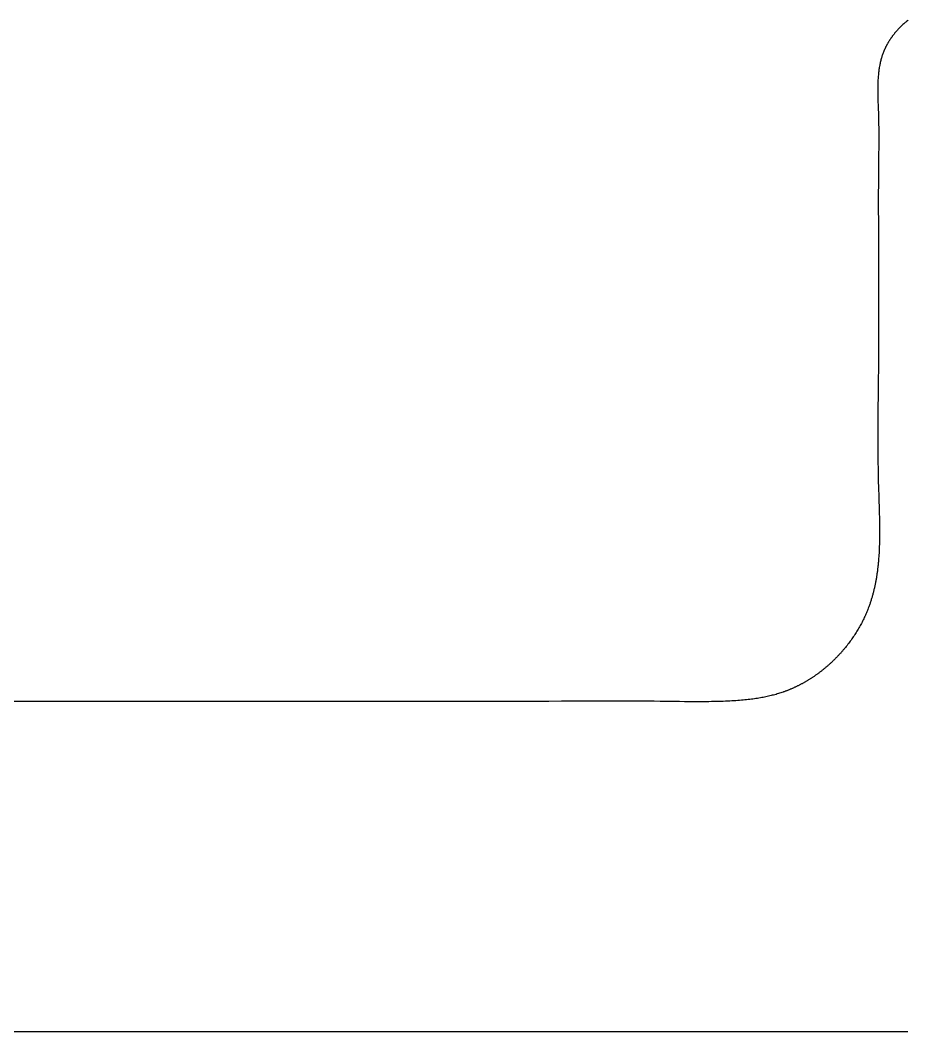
# Model space of a CAD drawing. Header units: millimetres. Extents: x -9 to 276, y -90 to 14.
# Drawn here: x 0.75 to 6.8, y 7 to 13.89 of the extents above; entities that cross this region are included whole.
import ezdxf

# ---------------------------------------------------------------- set-up
doc = ezdxf.new("R2010")
doc.units = ezdxf.units.MM
doc.layers.add('BLACK', color=7, linetype='CONTINUOUS')

msp = doc.modelspace()

# ---------------------------------------------------------------- linework, layer by layer
at = {"layer": 'BLACK', "linetype": 'Continuous'}
for p, q in [((6.768795, 13.863905), (6.763918, 13.859447)), ((6.773723, 13.868302), (6.768795, 13.863905)), ((6.7787, 13.872635), (6.773723, 13.868302)), ((6.783725, 13.876904), (6.7787, 13.872635)), ((6.788796, 13.881108), (6.783725, 13.876904)), ((6.79391, 13.885243), (6.788796, 13.881108)), ((6.799066, 13.88931), (6.79391, 13.885243)), ((6.804262, 13.893306), (6.799066, 13.88931)), ((6.701988, 13.791539), (6.700025, 13.788959)), ((6.703972, 13.794113), (6.701988, 13.791539)), ((6.705972, 13.796675), (6.703972, 13.794113)), ((6.707993, 13.799231), (6.705972, 13.796675)), ((6.71003, 13.801775), (6.707993, 13.799231)), ((6.712086, 13.804312), (6.71003, 13.801775)), ((6.714159, 13.806836), (6.712086, 13.804312)), ((6.716251, 13.809353), (6.714159, 13.806836)), ((6.718359, 13.811857), (6.716251, 13.809353)), ((6.720485, 13.814353), (6.718359, 13.811857)), ((6.722628, 13.816836), (6.720485, 13.814353)), ((6.724788, 13.81931), (6.722628, 13.816836)), ((6.726965, 13.821771), (6.724788, 13.81931)), ((6.729159, 13.824222), (6.726965, 13.821771)), ((6.731368, 13.826659), (6.729159, 13.824222)), ((6.733594, 13.829087), (6.731368, 13.826659)), ((6.735836, 13.831501), (6.733594, 13.829087)), ((6.738094, 13.833903), (6.735836, 13.831501)), ((6.740368, 13.836292), (6.738094, 13.833903)), ((6.742657, 13.838669), (6.740368, 13.836292)), ((6.744961, 13.841033), (6.742657, 13.838669)), ((6.74728, 13.843383), (6.744961, 13.841033)), ((6.749614, 13.84572), (6.74728, 13.843383)), ((6.751963, 13.848044), (6.749614, 13.84572)), ((6.754326, 13.850353), (6.751963, 13.848044)), ((6.756703, 13.852648), (6.754326, 13.850353)), ((6.759095, 13.854929), (6.756703, 13.852648)), ((6.7615, 13.857195), (6.759095, 13.854929)), ((6.763918, 13.859447), (6.7615, 13.857195)), ((6.657299, 13.722244), (6.655858, 13.719515)), ((6.658764, 13.724974), (6.657299, 13.722244)), ((6.660248, 13.727695), (6.658764, 13.724974)), ((6.661755, 13.730418), (6.660248, 13.727695)), ((6.66328, 13.733133), (6.661755, 13.730418)), ((6.664829, 13.735848), (6.66328, 13.733133)), ((6.666396, 13.738555), (6.664829, 13.735848)), ((6.667986, 13.741261), (6.666396, 13.738555)), ((6.669594, 13.743959), (6.667986, 13.741261)), ((6.671225, 13.746656), (6.669594, 13.743959)), ((6.672875, 13.749345), (6.671225, 13.746656)), ((6.674547, 13.752032), (6.672875, 13.749345)), ((6.676237, 13.754709), (6.674547, 13.752032)), ((6.677949, 13.757385), (6.676237, 13.754709)), ((6.67968, 13.760052), (6.677949, 13.757385)), ((6.681432, 13.762716), (6.67968, 13.760052)), ((6.683203, 13.76537), (6.681432, 13.762716)), ((6.684995, 13.768021), (6.683203, 13.76537)), ((6.686805, 13.770663), (6.684995, 13.768021)), ((6.688637, 13.7733), (6.686805, 13.770663)), ((6.690485, 13.775928), (6.688637, 13.7733)), ((6.692356, 13.778551), (6.690485, 13.775928)), ((6.694244, 13.781163), (6.692356, 13.778551)), ((6.696152, 13.783771), (6.694244, 13.781163)), ((6.698078, 13.786367), (6.696152, 13.783771)), ((6.700025, 13.788959), (6.698078, 13.786367)), ((6.627735, 13.653862), (6.625827, 13.64808)), ((6.629704, 13.659574), (6.627735, 13.653862)), ((6.631733, 13.665218), (6.629704, 13.659574)), ((6.633823, 13.670796), (6.631733, 13.665218)), ((6.635973, 13.67631), (6.633823, 13.670796)), ((6.63677, 13.678299), (6.635973, 13.67631)), ((6.637893, 13.681058), (6.63677, 13.678299)), ((6.639036, 13.683811), (6.637893, 13.681058)), ((6.640203, 13.686569), (6.639036, 13.683811)), ((6.641389, 13.689321), (6.640203, 13.686569)), ((6.642599, 13.692077), (6.641389, 13.689321)), ((6.643827, 13.694826), (6.642599, 13.692077)), ((6.64508, 13.697579), (6.643827, 13.694826)), ((6.646351, 13.700326), (6.64508, 13.697579)), ((6.647647, 13.703076), (6.646351, 13.700326)), ((6.648961, 13.705819), (6.647647, 13.703076)), ((6.650299, 13.708565), (6.648961, 13.705819)), ((6.651656, 13.711304), (6.650299, 13.708565)), ((6.653036, 13.714046), (6.651656, 13.711304)), ((6.654435, 13.71678), (6.653036, 13.714046)), ((6.655858, 13.719515), (6.654435, 13.71678)), ((6.610024, 13.585798), (6.608772, 13.57905)), ((6.611335, 13.59244), (6.610024, 13.585798)), ((6.612706, 13.59898), (6.611335, 13.59244)), ((6.614138, 13.605422), (6.612706, 13.59898)), ((6.615628, 13.61177), (6.614138, 13.605422)), ((6.617179, 13.618028), (6.615628, 13.61177)), ((6.618789, 13.6242), (6.617179, 13.618028)), ((6.620459, 13.630288), (6.618789, 13.6242)), ((6.622188, 13.636295), (6.620459, 13.630288)), ((6.623978, 13.642225), (6.622188, 13.636295)), ((6.625827, 13.64808), (6.623978, 13.642225)), ((6.600952, 13.520553), (6.600254, 13.512565)), ((6.601714, 13.52837), (6.600952, 13.520553)), ((6.602538, 13.536026), (6.601714, 13.52837)), ((6.603424, 13.54353), (6.602538, 13.536026)), ((6.604371, 13.550892), (6.603424, 13.54353)), ((6.60538, 13.558118), (6.604371, 13.550892)), ((6.60645, 13.565216), (6.60538, 13.558118)), ((6.607581, 13.572191), (6.60645, 13.565216)), ((6.608772, 13.57905), (6.607581, 13.572191)), ((6.597183, 13.450576), (6.597015, 13.440582)), ((6.597421, 13.460225), (6.597183, 13.450576)), ((6.597727, 13.469567), (6.597421, 13.460225)), ((6.598101, 13.478631), (6.597727, 13.469567)), ((6.598541, 13.487443), (6.598101, 13.478631)), ((6.599048, 13.496024), (6.598541, 13.487443)), ((6.599618, 13.504393), (6.599048, 13.496024)), ((6.600254, 13.512565), (6.599618, 13.504393)), ((6.59692, 13.430198), (6.596899, 13.419363)), ((6.596899, 13.419363), (6.596955, 13.408)), ((6.597015, 13.440582), (6.59692, 13.430198)), ((6.596955, 13.408), (6.597092, 13.396004)), ((6.597092, 13.396004), (6.597315, 13.383223)), ((6.597315, 13.383223), (6.597633, 13.369424)), ((6.597633, 13.369424), (6.59806, 13.354223)), ((6.59806, 13.354223), (6.59862, 13.336867)), ((6.59862, 13.336867), (6.599382, 13.315446)), ((6.599382, 13.315446), (6.599819, 13.303586)), ((6.599819, 13.303586), (6.600665, 13.28041)), ((6.600665, 13.28041), (6.601067, 13.268837)), ((6.601067, 13.268837), (6.601444, 13.257279)), ((6.601444, 13.257279), (6.601969, 13.239265)), ((6.601969, 13.239265), (6.602427, 13.220821)), ((6.602427, 13.220821), (6.602819, 13.201889)), ((6.602819, 13.201889), (6.603143, 13.182402)), ((6.603143, 13.182402), (6.6034, 13.162275)), ((6.6034, 13.162275), (6.603588, 13.141399)), ((6.603588, 13.141399), (6.603706, 13.119632)), ((6.603706, 13.119632), (6.603752, 13.096782)), ((6.603615, 13.046599), (6.603421, 13.018169)), ((6.603723, 13.072576), (6.603615, 13.046599)), ((6.603752, 13.096782), (6.603723, 13.072576)), ((6.603127, 12.985993), (6.6027, 12.946929)), ((6.603421, 13.018169), (6.603127, 12.985993)), ((6.602369, 12.918755), (6.601877, 12.876531)), ((6.6027, 12.946929), (6.602369, 12.918755)), ((6.601444, 12.834278), (6.601166, 12.799355)), ((6.60165, 12.85541), (6.601444, 12.834278)), ((6.601877, 12.876531), (6.60165, 12.85541)), ((6.600952, 12.762796), (6.600806, 12.724275)), ((6.601166, 12.799355), (6.600952, 12.762796)), ((6.600806, 12.724275), (6.600727, 12.683328)), ((6.600727, 12.683328), (6.60072, 12.639253)), ((6.60072, 12.639253), (6.600787, 12.590898)), ((6.600787, 12.590898), (6.600939, 12.536083)), ((6.600939, 12.536083), (6.601193, 12.469566)), ((6.601193, 12.469566), (6.601409, 12.419438)), ((6.601409, 12.419438), (6.601445, 12.411277)), ((6.601445, 12.411277), (6.601446, 11.565275)), ((6.601446, 11.565275), (6.600976, 11.512542)), ((6.600337, 11.448835), (6.599804, 11.398415)), ((6.600976, 11.512542), (6.600337, 11.448835)), ((6.599804, 11.398415), (6.598923, 11.314011)), ((6.598923, 11.314011), (6.598515, 11.271794)), ((6.598515, 11.271794), (6.598145, 11.229559)), ((6.597828, 11.187302), (6.597575, 11.145015)), ((6.598145, 11.229559), (6.597828, 11.187302)), ((6.597399, 11.102693), (6.597345, 11.081517)), ((6.597476, 11.123859), (6.597399, 11.102693)), ((6.597575, 11.145015), (6.597476, 11.123859)), ((6.597314, 11.060331), (6.59731, 11.039132)), ((6.59731, 11.039132), (6.597333, 11.017922)), ((6.597345, 11.081517), (6.597314, 11.060331)), ((6.597333, 11.017922), (6.597385, 10.996698)), ((6.597385, 10.996698), (6.597468, 10.975461)), ((6.597468, 10.975461), (6.597583, 10.954209)), ((6.597583, 10.954209), (6.597732, 10.932941)), ((6.597732, 10.932941), (6.597917, 10.911658)), ((6.597917, 10.911658), (6.598139, 10.890358)), ((6.598139, 10.890358), (6.598399, 10.869041)), ((6.598399, 10.869041), (6.5987, 10.847706)), ((6.5987, 10.847706), (6.599044, 10.826352)), ((6.599044, 10.826352), (6.59943, 10.804978)), ((6.59943, 10.804978), (6.599862, 10.783584)), ((6.599862, 10.783584), (6.600341, 10.762169)), ((6.600341, 10.762169), (6.600869, 10.740732)), ((6.600869, 10.740732), (6.601446, 10.719273)), ((6.601446, 10.719273), (6.602237, 10.692381)), ((6.602237, 10.692381), (6.603262, 10.659987)), ((6.603262, 10.659987), (6.604178, 10.632017)), ((6.604178, 10.632017), (6.604969, 10.607891)), ((6.604969, 10.607891), (6.605742, 10.58376)), ((6.605742, 10.58376), (6.60648, 10.55963)), ((6.60648, 10.55963), (6.607165, 10.535507)), ((6.607165, 10.535507), (6.607482, 10.523449)), ((6.607482, 10.523449), (6.607779, 10.511395)), ((6.607779, 10.511395), (6.608054, 10.499346)), ((6.608054, 10.499346), (6.608304, 10.487302)), ((6.608304, 10.487302), (6.608527, 10.475263)), ((6.608527, 10.475263), (6.608722, 10.463231)), ((6.608722, 10.463231), (6.608886, 10.451205)), ((6.608886, 10.451205), (6.609016, 10.439188)), ((6.609016, 10.439188), (6.60911, 10.427179)), ((6.60911, 10.427179), (6.609167, 10.415179)), ((6.609167, 10.415179), (6.609184, 10.403188)), ((6.608588, 10.343406), (6.608317, 10.331488)), ((6.608805, 10.355338), (6.608588, 10.343406)), ((6.608971, 10.367282), (6.608805, 10.355338)), ((6.609088, 10.379239), (6.608971, 10.367282)), ((6.609158, 10.391208), (6.609088, 10.379239)), ((6.609184, 10.403188), (6.609158, 10.391208)), ((6.606656, 10.283969), (6.606085, 10.27213)), ((6.607163, 10.295825), (6.606656, 10.283969)), ((6.607607, 10.307697), (6.607163, 10.295825)), ((6.607991, 10.319585), (6.607607, 10.307697)), ((6.608317, 10.331488), (6.607991, 10.319585)), ((6.601689, 10.207354), (6.601176, 10.201496)), ((6.602182, 10.213217), (6.601689, 10.207354)), ((6.60311, 10.22496), (6.602182, 10.213217)), ((6.603962, 10.236723), (6.60311, 10.22496)), ((6.60474, 10.248507), (6.603962, 10.236723)), ((6.605447, 10.260309), (6.60474, 10.248507)), ((6.606085, 10.27213), (6.605447, 10.260309)), ((6.594152, 10.137435), (6.593381, 10.131648)), ((6.594901, 10.143229), (6.594152, 10.137435)), ((6.595627, 10.149028), (6.594901, 10.143229)), ((6.59633, 10.154834), (6.595627, 10.149028)), ((6.597011, 10.160646), (6.59633, 10.154834)), ((6.597669, 10.166465), (6.597011, 10.160646)), ((6.598307, 10.172289), (6.597669, 10.166465)), ((6.598922, 10.178119), (6.598307, 10.172289)), ((6.599517, 10.183954), (6.598922, 10.178119)), ((6.600091, 10.189796), (6.599517, 10.183954)), ((6.600644, 10.195643), (6.600091, 10.189796)), ((6.601176, 10.201496), (6.600644, 10.195643)), ((6.583287, 10.068438), (6.582216, 10.062734)), ((6.584331, 10.074149), (6.583287, 10.068438)), ((6.585349, 10.079867), (6.584331, 10.074149)), ((6.586341, 10.085593), (6.585349, 10.079867)), ((6.587308, 10.091326), (6.586341, 10.085593)), ((6.588249, 10.097066), (6.587308, 10.091326)), ((6.589166, 10.102813), (6.588249, 10.097066)), ((6.590057, 10.108566), (6.589166, 10.102813)), ((6.590924, 10.114327), (6.590057, 10.108566)), ((6.591767, 10.120094), (6.590924, 10.114327)), ((6.592585, 10.125868), (6.591767, 10.120094)), ((6.593381, 10.131648), (6.592585, 10.125868)), ((6.56861, 10.000507), (6.5672, 9.994899)), ((6.569991, 10.006123), (6.56861, 10.000507)), ((6.571341, 10.011748), (6.569991, 10.006123)), ((6.572663, 10.017382), (6.571341, 10.011748)), ((6.573956, 10.023023), (6.572663, 10.017382)), ((6.575219, 10.028673), (6.573956, 10.023023)), ((6.576455, 10.03433), (6.575219, 10.028673)), ((6.577662, 10.039995), (6.576455, 10.03433)), ((6.578842, 10.045669), (6.577662, 10.039995)), ((6.579994, 10.05135), (6.578842, 10.045669)), ((6.581118, 10.057038), (6.579994, 10.05135)), ((6.582216, 10.062734), (6.581118, 10.057038)), ((6.549642, 9.933788), (6.547852, 9.928287)), ((6.551398, 9.939298), (6.549642, 9.933788)), ((6.553122, 9.944817), (6.551398, 9.939298)), ((6.554813, 9.950346), (6.553122, 9.944817)), ((6.556471, 9.955884), (6.554813, 9.950346)), ((6.558098, 9.961431), (6.556471, 9.955884)), ((6.559693, 9.966987), (6.558098, 9.961431)), ((6.561256, 9.972551), (6.559693, 9.966987)), ((6.562788, 9.978125), (6.561256, 9.972551)), ((6.564289, 9.983708), (6.562788, 9.978125)), ((6.56576, 9.989299), (6.564289, 9.983708)), ((6.5672, 9.994899), (6.56576, 9.989299)), ((6.52275, 9.860771), (6.519398, 9.852835)), ((6.526019, 9.868717), (6.52275, 9.860771)), ((6.529206, 9.87667), (6.526019, 9.868717)), ((6.532309, 9.884631), (6.529206, 9.87667)), ((6.534374, 9.890053), (6.532309, 9.884631)), ((6.536403, 9.895486), (6.534374, 9.890053)), ((6.538398, 9.900928), (6.536403, 9.895486)), ((6.540357, 9.90638), (6.538398, 9.900928)), ((6.542282, 9.911842), (6.540357, 9.90638)), ((6.544173, 9.917314), (6.542282, 9.911842)), ((6.546029, 9.922796), (6.544173, 9.917314)), ((6.547852, 9.928287), (6.546029, 9.922796)), ((6.493644, 9.797636), (6.489641, 9.789815)), ((6.497567, 9.805476), (6.493644, 9.797636)), ((6.501409, 9.813333), (6.497567, 9.805476)), ((6.50517, 9.821206), (6.501409, 9.813333)), ((6.50885, 9.829094), (6.50517, 9.821206)), ((6.512448, 9.836995), (6.50885, 9.829094)), ((6.515964, 9.844909), (6.512448, 9.836995)), ((6.519398, 9.852835), (6.515964, 9.844909)), ((6.454785, 9.728054), (6.450082, 9.720453)), ((6.459413, 9.735684), (6.454785, 9.728054)), ((6.463965, 9.743343), (6.459413, 9.735684)), ((6.468439, 9.751028), (6.463965, 9.743343)), ((6.472836, 9.758739), (6.468439, 9.751028)), ((6.477156, 9.766474), (6.472836, 9.758739)), ((6.481397, 9.774233), (6.477156, 9.766474)), ((6.485559, 9.782014), (6.481397, 9.774233)), ((6.489641, 9.789815), (6.485559, 9.782014)), ((6.404452, 9.653576), (6.39903, 9.646338)), ((6.409807, 9.660856), (6.404452, 9.653576)), ((6.415092, 9.668176), (6.409807, 9.660856)), ((6.420307, 9.675536), (6.415092, 9.668176)), ((6.425451, 9.682934), (6.420307, 9.675536)), ((6.430523, 9.690369), (6.425451, 9.682934)), ((6.435523, 9.69784), (6.430523, 9.690369)), ((6.44045, 9.705345), (6.435523, 9.69784)), ((6.445303, 9.712883), (6.44045, 9.705345)), ((6.450082, 9.720453), (6.445303, 9.712883)), ((6.350291, 9.586675), (6.347283, 9.583277)), ((6.353283, 9.590085), (6.350291, 9.586675)), ((6.356261, 9.593508), (6.353283, 9.590085)), ((6.359223, 9.596945), (6.356261, 9.593508)), ((6.36217, 9.600394), (6.359223, 9.596945)), ((6.365101, 9.603856), (6.36217, 9.600394)), ((6.368017, 9.607331), (6.365101, 9.603856)), ((6.370917, 9.610818), (6.368017, 9.607331)), ((6.37667, 9.617829), (6.370917, 9.610818)), ((6.382358, 9.624887), (6.37667, 9.617829)), ((6.387982, 9.631992), (6.382358, 9.624887)), ((6.393539, 9.639143), (6.387982, 9.631992)), ((6.39903, 9.646338), (6.393539, 9.639143)), ((6.284185, 9.518327), (6.280893, 9.51524)), ((6.287466, 9.521432), (6.284185, 9.518327)), ((6.290733, 9.524551), (6.287466, 9.521432)), ((6.293989, 9.527687), (6.290733, 9.524551)), ((6.29723, 9.530838), (6.293989, 9.527687)), ((6.300461, 9.534005), (6.29723, 9.530838)), ((6.303677, 9.537186), (6.300461, 9.534005)), ((6.306881, 9.540384), (6.303677, 9.537186)), ((6.310072, 9.543596), (6.306881, 9.540384)), ((6.313249, 9.546824), (6.310072, 9.543596)), ((6.316413, 9.550065), (6.313249, 9.546824)), ((6.319563, 9.553323), (6.316413, 9.550065)), ((6.3227, 9.556594), (6.319563, 9.553323)), ((6.325823, 9.559881), (6.3227, 9.556594)), ((6.328931, 9.563181), (6.325823, 9.559881)), ((6.332026, 9.566496), (6.328931, 9.563181)), ((6.335106, 9.569824), (6.332026, 9.566496)), ((6.338173, 9.573167), (6.335106, 9.569824)), ((6.341224, 9.576523), (6.338173, 9.573167)), ((6.344261, 9.579894), (6.341224, 9.576523)), ((6.347283, 9.583277), (6.344261, 9.579894)), ((6.202103, 9.448869), (6.198559, 9.446196)), ((6.205641, 9.451561), (6.202103, 9.448869)), ((6.209167, 9.454271), (6.205641, 9.451561)), ((6.212686, 9.457), (6.209167, 9.454271)), ((6.216193, 9.459745), (6.212686, 9.457)), ((6.219693, 9.462511), (6.216193, 9.459745)), ((6.223182, 9.465292), (6.219693, 9.462511)), ((6.226662, 9.468093), (6.223182, 9.465292)), ((6.230131, 9.47091), (6.226662, 9.468093)), ((6.233592, 9.473746), (6.230131, 9.47091)), ((6.23704, 9.476598), (6.233592, 9.473746)), ((6.24048, 9.47947), (6.23704, 9.476598)), ((6.243908, 9.482357), (6.24048, 9.47947)), ((6.247327, 9.485263), (6.243908, 9.482357)), ((6.250733, 9.488184), (6.247327, 9.485263)), ((6.25413, 9.491124), (6.250733, 9.488184)), ((6.257515, 9.49408), (6.25413, 9.491124)), ((6.26089, 9.497054), (6.257515, 9.49408)), ((6.264252, 9.500043), (6.26089, 9.497054)), ((6.267604, 9.50305), (6.264252, 9.500043)), ((6.270944, 9.506072), (6.267604, 9.50305)), ((6.274273, 9.509112), (6.270944, 9.506072)), ((6.277588, 9.512167), (6.274273, 9.509112)), ((6.280893, 9.51524), (6.277588, 9.512167)), ((6.096184, 9.379062), (6.092434, 9.376948)), ((6.099926, 9.381194), (6.096184, 9.379062)), ((6.103666, 9.383349), (6.099926, 9.381194)), ((6.107397, 9.385521), (6.103666, 9.383349)), ((6.111125, 9.387715), (6.107397, 9.385521)), ((6.114845, 9.389927), (6.111125, 9.387715)), ((6.118562, 9.392161), (6.114845, 9.389927)), ((6.122269, 9.394413), (6.118562, 9.392161)), ((6.125974, 9.396686), (6.122269, 9.394413)), ((6.12967, 9.398977), (6.125974, 9.396686)), ((6.133362, 9.40129), (6.12967, 9.398977)), ((6.137044, 9.403621), (6.133362, 9.40129)), ((6.140724, 9.405973), (6.137044, 9.403621)), ((6.144393, 9.408342), (6.140724, 9.405973)), ((6.148058, 9.410733), (6.144393, 9.408342)), ((6.151714, 9.413141), (6.148058, 9.410733)), ((6.155365, 9.415571), (6.151714, 9.413141)), ((6.159006, 9.418017), (6.155365, 9.415571)), ((6.162643, 9.420485), (6.159006, 9.418017)), ((6.166269, 9.42297), (6.162643, 9.420485)), ((6.16989, 9.425477), (6.166269, 9.42297)), ((6.173501, 9.428), (6.16989, 9.425477)), ((6.177107, 9.430544), (6.173501, 9.428)), ((6.180702, 9.433105), (6.177107, 9.430544)), ((6.184291, 9.435687), (6.180702, 9.433105)), ((6.18787, 9.438285), (6.184291, 9.435687)), ((6.191442, 9.440904), (6.18787, 9.438285)), ((6.195004, 9.44354), (6.191442, 9.440904)), ((6.198559, 9.446196), (6.195004, 9.44354)), ((5.943633, 9.310573), (5.935806, 9.307977)), ((5.951376, 9.313224), (5.943633, 9.310573)), ((5.954889, 9.314455), (5.951376, 9.313224)), ((5.958759, 9.315831), (5.954889, 9.314455)), ((5.962622, 9.317226), (5.958759, 9.315831)), ((5.966489, 9.318644), (5.962622, 9.317226)), ((5.970349, 9.32008), (5.966489, 9.318644)), ((5.974212, 9.321539), (5.970349, 9.32008)), ((5.978068, 9.323017), (5.974212, 9.321539)), ((5.981927, 9.324517), (5.978068, 9.323017)), ((5.985779, 9.326037), (5.981927, 9.324517)), ((5.989633, 9.327578), (5.985779, 9.326037)), ((5.993481, 9.329139), (5.989633, 9.327578)), ((5.997331, 9.330722), (5.993481, 9.329139)), ((6.001173, 9.332324), (5.997331, 9.330722)), ((6.005018, 9.333949), (6.001173, 9.332324)), ((6.008855, 9.335592), (6.005018, 9.333949)), ((6.012694, 9.337257), (6.008855, 9.335592)), ((6.016525, 9.338942), (6.012694, 9.337257)), ((6.020358, 9.340649), (6.016525, 9.338942)), ((6.024184, 9.342374), (6.020358, 9.340649)), ((6.02801, 9.344122), (6.024184, 9.342374)), ((6.031829, 9.345889), (6.02801, 9.344122)), ((6.035649, 9.347678), (6.031829, 9.345889)), ((6.039461, 9.349486), (6.035649, 9.347678)), ((6.043274, 9.351316), (6.039461, 9.349486)), ((6.047079, 9.353165), (6.043274, 9.351316)), ((6.050884, 9.355036), (6.047079, 9.353165)), ((6.054681, 9.356925), (6.050884, 9.355036)), ((6.058479, 9.358837), (6.054681, 9.356925)), ((6.062268, 9.360767), (6.058479, 9.358837)), ((6.066056, 9.36272), (6.062268, 9.360767)), ((6.069837, 9.364691), (6.066056, 9.36272)), ((6.073617, 9.366684), (6.069837, 9.364691)), ((6.077388, 9.368696), (6.073617, 9.366684)), ((6.081159, 9.370729), (6.077388, 9.368696)), ((6.084921, 9.372781), (6.081159, 9.370729)), ((6.088682, 9.374855), (6.084921, 9.372781)), ((6.092434, 9.376948), (6.088682, 9.374855)), ((0.948621, 9.249911), (0.339389, 9.249966)), ((1.366942, 9.249925), (0.948621, 9.249911)), ((1.726936, 9.25), (1.366942, 9.249925)), ((2.080313, 9.250135), (1.726936, 9.25)), ((2.256088, 9.250207), (2.080313, 9.250135)), ((2.564637, 9.250305), (2.256088, 9.250207)), ((2.815128, 9.250328), (2.564637, 9.250305)), ((3.034894, 9.250283), (2.815128, 9.250328)), ((3.234728, 9.250173), (3.034894, 9.250283)), ((3.420208, 9.25), (3.234728, 9.250173)), ((3.550703, 9.249838), (3.420208, 9.25)), ((3.669714, 9.249689), (3.550703, 9.249838)), ((3.80323, 9.249559), (3.669714, 9.249689)), ((3.914479, 9.24951), (3.80323, 9.249559)), ((4.013155, 9.249533), (3.914479, 9.24951)), ((4.103423, 9.249624), (4.013155, 9.249533)), ((4.187526, 9.24978), (4.103423, 9.249624)), ((4.266844, 9.25), (4.187526, 9.24978)), ((4.310798, 9.250155), (4.266844, 9.25)), ((4.354753, 9.250328), (4.310798, 9.250155)), ((4.442666, 9.250705), (4.354753, 9.250328)), ((4.526631, 9.251066), (4.442666, 9.250705)), ((4.608325, 9.251376), (4.526631, 9.251066)), ((4.677004, 9.251576), (4.608325, 9.251376)), ((4.738158, 9.251688), (4.677004, 9.251576)), ((4.794217, 9.251721), (4.738158, 9.251688)), ((4.846512, 9.25168), (4.794217, 9.251721)), ((4.89587, 9.251567), (4.846512, 9.25168)), ((4.942845, 9.251386), (4.89587, 9.251567)), ((4.987832, 9.251138), (4.942845, 9.251386)), ((5.031124, 9.250824), (4.987832, 9.251138)), ((5.072948, 9.250444), (5.031124, 9.250824)), ((5.11348, 9.25), (5.072948, 9.250444)), ((5.146129, 9.249589), (5.11348, 9.25)), ((5.178775, 9.249152), (5.146129, 9.249589)), ((5.207363, 9.248768), (5.178775, 9.249152)), ((5.247012, 9.248269), (5.207363, 9.248768)), ((5.279631, 9.247916), (5.247012, 9.248269)), ((5.30841, 9.24767), (5.279631, 9.247916)), ((5.334661, 9.247515), (5.30841, 9.24767)), ((5.359078, 9.247442), (5.334661, 9.247515)), ((5.38208, 9.247447), (5.359078, 9.247442)), ((5.403945, 9.247525), (5.38208, 9.247447)), ((5.424869, 9.247675), (5.403945, 9.247525)), ((5.444994, 9.247895), (5.424869, 9.247675)), ((5.464432, 9.248182), (5.444994, 9.247895)), ((5.483268, 9.248538), (5.464432, 9.248182)), ((5.501572, 9.248959), (5.483268, 9.248538)), ((5.519399, 9.249447), (5.501572, 9.248959)), ((5.536798, 9.25), (5.519399, 9.249447)), ((5.542941, 9.250214), (5.536798, 9.25)), ((5.55905, 9.250827), (5.542941, 9.250214)), ((5.574414, 9.251485), (5.55905, 9.250827)), ((5.589146, 9.252192), (5.574414, 9.251485)), ((5.603334, 9.252948), (5.589146, 9.252192)), ((5.617044, 9.253755), (5.603334, 9.252948)), ((5.630328, 9.254613), (5.617044, 9.253755)), ((5.64323, 9.255524), (5.630328, 9.254613)), ((5.655786, 9.256487), (5.64323, 9.255524)), ((5.668026, 9.257503), (5.655786, 9.256487)), ((5.679974, 9.258572), (5.668026, 9.257503)), ((5.691653, 9.259695), (5.679974, 9.258572)), ((5.703081, 9.260872), (5.691653, 9.259695)), ((5.714274, 9.262103), (5.703081, 9.260872)), ((5.725248, 9.263388), (5.714274, 9.262103)), ((5.736015, 9.264727), (5.725248, 9.263388)), ((5.746586, 9.26612), (5.736015, 9.264727)), ((5.756973, 9.267568), (5.746586, 9.26612)), ((5.767183, 9.26907), (5.756973, 9.267568)), ((5.777226, 9.270626), (5.767183, 9.26907)), ((5.787109, 9.272237), (5.777226, 9.270626)), ((5.796839, 9.273903), (5.787109, 9.272237)), ((5.806422, 9.275623), (5.796839, 9.273903)), ((5.815866, 9.277397), (5.806422, 9.275623)), ((5.825174, 9.279226), (5.815866, 9.277397)), ((5.834352, 9.28111), (5.825174, 9.279226)), ((5.843405, 9.283048), (5.834352, 9.28111)), ((5.852337, 9.28504), (5.843405, 9.283048)), ((5.861153, 9.287088), (5.852337, 9.28504)), ((5.869856, 9.28919), (5.861153, 9.287088)), ((5.878449, 9.291346), (5.869856, 9.28919)), ((5.886937, 9.293557), (5.878449, 9.291346)), ((5.895322, 9.295824), (5.886937, 9.293557)), ((5.903607, 9.298144), (5.895322, 9.295824)), ((5.911795, 9.30052), (5.903607, 9.298144)), ((5.91989, 9.302951), (5.911795, 9.30052)), ((5.927893, 9.305436), (5.91989, 9.302951)), ((5.935806, 9.307977), (5.927893, 9.305436)), ((6.80145, 6.99795), (-6.798549, 6.99795))]:
    msp.add_line(p, q, dxfattribs=at)

doc.saveas('drawing.dxf')
